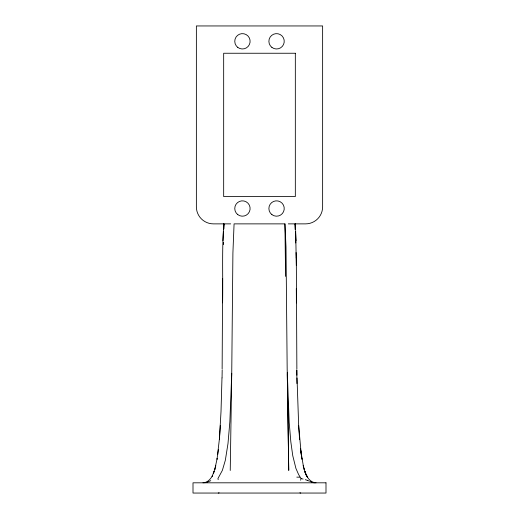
<?xml version="1.0" encoding="UTF-8"?>
<svg xmlns="http://www.w3.org/2000/svg" width="519" height="519" viewBox="0 0 519 519"><rect width="100%" height="100%" fill="white"/><g stroke="black" fill="none" stroke-linecap="round" stroke-linejoin="round"><path stroke-width="0.78" d="M222.645 278.573L222.138 368.886M222.599 302.804C223.086 276.51 221.801 250.119 223.838 223.871L223.838 228.736M222.061 377.845L222.19 369.852M230.241 470.474L231.74 373.271M223.371 244.637L223.423 242.243M223.715 229.463L223.838 223.871L223.553 229.489M221.976 377.994L221.016 411.496L219.414 439.301L220.354 425.489L220.303 426.255M222.969 240.712L223.423 231.889M219.459 438.484L217.052 459.224L217.169 458.439L214.717 469.747L215.774 465.673L215.593 466.38M217.74 454.663L218.369 449.694M218.181 479.653L217.941 478.537L222.366 470.37L225.337 460.256L227.997 443.537L229.859 421.765L231.734 373.732L232.908 252.961L234.075 223.871L284.925 223.871L286.001 246.934L287.176 369.541L289.174 422.245L290.835 441.89L292.748 455.656L295.934 468.469L298.626 474.574L301.059 478.537L300.611 480.224M212.277 476.053L214.892 469.04M213.951 472.037L214.198 471.401L213.335 473.607M212.122 476.293L212.634 475.339C210.733 479.043 207.457 482.748 202.961 482.813M207.224 482.164L210.766 480.659M205.939 482.573L206.685 482.339M218.259 493.05L219.109 492.842M203.798 482.715L205.407 482.676M230.702 223.871L213.432 223.871A17.062 17.062 0 0 1 196.37 206.809L196.37 25.95L322.63 25.95L322.63 206.809A17.062 17.062 0 0 1 305.568 223.871L288.298 223.871M316.039 482.813C309.999 482.592 306.379 476.539 304.802 471.401L306.878 476.286L306.521 475.644M296.81 477.13L299.703 477.195M313.593 482.689L315.202 482.728M299.891 492.836L300.741 493.05M301.059 478.537L303.096 479.082M305.308 479.686L307.209 480.276M309.077 481.009L307.261 480.296M311.381 481.995L311.776 482.164M310.803 481.755L309.843 481.34M307.397 477.195L305.496 473.49L306.878 476.286L306.359 475.339M306.281 475.132L306.878 476.286M304.802 471.401L305.633 473.568M304.102 469.04L304.283 469.747L303.226 465.666L305.049 472.037M303.407 466.38L300.514 448.916L301.948 459.224L301.831 458.439M301.26 454.657L298.646 425.483L299.586 439.295L299.541 438.484M295.648 230.423L296.33 265.501M298.697 426.248L297.024 377.988M295.162 229.541L295.162 223.871L295.447 229.489M295.571 231.902L296.025 240.732M295.162 223.871L295.337 229.437M295.571 236.599L295.772 242.963M296.077 252.506L296.258 258.073M296.894 375.231L296.81 369.852L296.926 383.567M287.286 374.446L288.746 470.422L287.241 372.577M296.862 368.886L296.31 257.45M284.925 223.871L285.586 276.393M295.33 53.249L223.67 53.249L223.67 196.571L295.33 196.571L295.33 53.249M325.997 482.813L193.003 482.813L193.003 493.05L325.997 493.05L325.997 482.813M314.748 482.664L313.255 482.638L314.748 482.664M296.42 302.804L296.349 288.48L296.381 302.804M237.786 214.626A7.681 7.681 0 0 0 250.054 209.488A7.681 7.681 0 0 0 239.473 201.43A7.681 7.681 0 0 0 237.786 214.626M271.911 214.626A7.681 7.681 0 0 0 284.178 209.488A7.681 7.681 0 0 0 273.597 201.43A7.681 7.681 0 0 0 271.911 214.626M237.786 47.411A7.681 7.681 0 0 0 250.054 42.279A7.681 7.681 0 0 0 239.473 34.222A7.681 7.681 0 0 0 237.786 47.411M271.911 47.417A7.681 7.681 0 0 0 284.178 42.279A7.681 7.681 0 0 0 273.597 34.222A7.681 7.681 0 0 0 271.911 47.417"/></g></svg>
